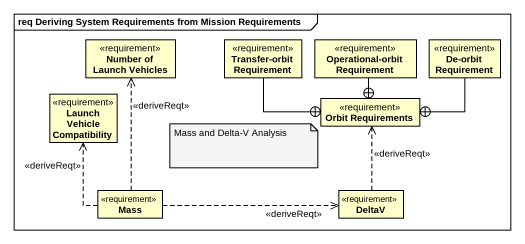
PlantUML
@startuml
mainframe req Deriving System Requirements from Mission Requirements
hide circle
hide empty members
class "Number of Launch Vehicles" as Number_of_Launch_Vehicles <<requirement>>
class "Transfer-orbit Requirement" as Transfer_orbit_Requirement <<requirement>>
class "Operational-orbit Requirement" as Operational_orbit <<requirement>>
class "De-orbit Requirement" as De_orbit_Requirement <<requirement>>
class "Launch Vehicle Compatibility" as Launch_Vehicle_Compatibility <<requirement>>
class "Orbit Requirements" as Orbit_Requirements <<requirement>>
class Mass <<requirement>>
class DeltaV <<requirement>>
Transfer_orbit_Requirement -right-+ Orbit_Requirements
Operational_orbit --+ Orbit_Requirements
De_orbit_Requirement -left-+ Orbit_Requirements
Mass .up.> Number_of_Launch_Vehicles : <<deriveReqt>>
Mass .up.> Launch_Vehicle_Compatibility : <<deriveReqt>>
Mass .right.> DeltaV : <<deriveReqt>>
DeltaV .up.> Orbit_Requirements : <<deriveReqt>>
note as N1
  Mass and Delta-V Analysis
end note
@enduml
